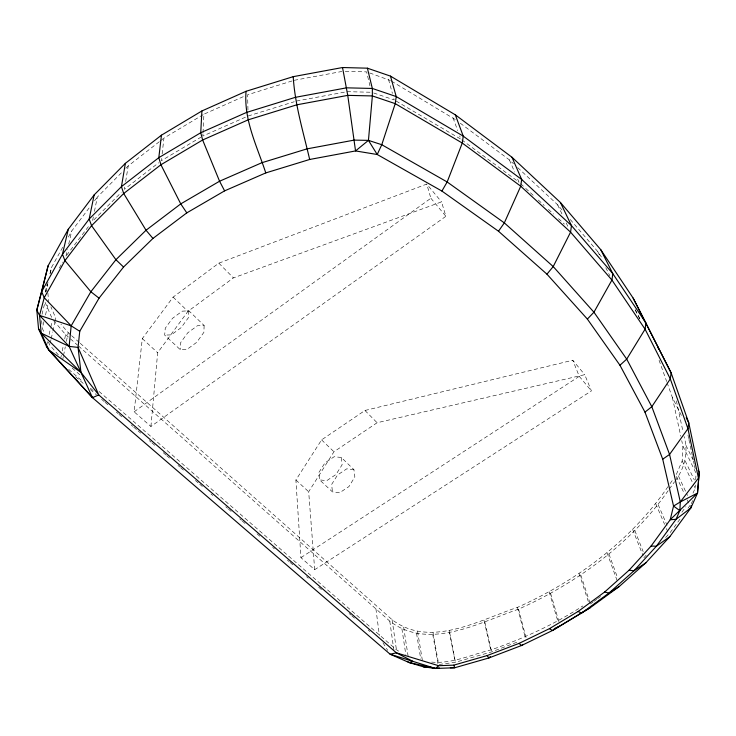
<?xml version="1.0" encoding="UTF-8"?>
<svg xmlns="http://www.w3.org/2000/svg" width="736" height="736" viewBox="0 0 736 736"><rect width="100%" height="100%" fill="white"/><g stroke="black" fill="none" stroke-linecap="round" stroke-linejoin="round"><path stroke-width="0.55" stroke-dasharray="3.68 2.76" d="M204.13 325.487L203.881 332.341L196.687 342.36L186.815 349.526L180.182 349.582L164.671 335.082L165.26 328.182L172.509 318.329L182.234 311.162L188.876 310.804L204.13 325.487L197.441 325.726L187.763 332.801L180.633 342.617L180.182 349.582M202.952 133.86L202.842 136.05L246.054 116.914M203.007 132.774L203.936 114.19L244.49 96.14M676.338 474.435L682.18 460.892L682.925 446.154L681.729 440.616M675.234 480.764C684.728 468.308 688.675 451.61 684.048 436.448M188.876 310.804L188.49 317.593L181.157 327.64L171.24 334.908L164.671 335.082M692.999 493.12L695.189 488.189L695.382 484.987M695.695 479.66L696.008 474.324M150.917 426.484L157.66 352.737L187.928 311.374L233.432 277.886L441.526 201.885L445.915 216.292L150.917 426.484L134.127 411.801L142.306 338.606L173.107 297.123L218.831 263.166L426.751 184.064L441.526 201.885M161.635 158.415L161.377 160.678L200.864 137.218M162.141 153.907L163.926 138.11L203.936 114.19M124.761 187.073L124.393 189.299L158.672 162.766M125.663 181.516L128.211 165.94L159.464 141.588M93.334 216.918L92.442 221.315L121.201 192.501M94.438 211.416L97.318 197.119L122.664 171.543M62.652 359.84L63.314 356.574M63.535 355.488L65.311 346.785M66.415 341.338L68.19 332.635L60.904 324.116M60.876 357.484L61.327 355.304M62.229 350.943L63.351 345.497M64.704 338.956L65.596 334.595L53.277 320.234M50.269 342.948L50.996 339.71M51.235 338.634L52.679 332.166M52.918 331.09L54.841 322.46M55.08 321.384L55.798 318.145L50.876 306.848M46.672 345.294L47.656 340.98M49.119 334.494L50.591 328.017M50.839 326.94L52.063 321.54M65.982 256.1L67.473 249.568M68.715 244.122L71.696 231.049L90.39 206.292M43.902 321.687L42.329 328.348L44.188 332.534M45.485 315.026L47.849 305.035M42.035 314.327L44.988 302.11L51.658 317.354M45.246 292.008L47.122 284.335L47.5 288.678M47.987 282.265L45.356 293.057L47.03 290.058M50.094 273.626L51.676 267.15L62.799 247.094M49.965 273.599L51.676 267.15M691.316 503.672L692.705 500.572M68.356 237.066L71.696 231.049M59.294 268.088L62.634 262.099M314.686 569.673L308.678 491.749L333.96 451.766L377.108 422.74L584.734 374.67L591.404 390.908L314.686 569.673L300.932 557.649L295.9 479.992L321.595 439.88L364.946 410.476L572.764 360.235L584.734 374.67M80.224 343.298L392.095 619.684C430.164 648.756 478.915 620.19 517.426 607.393C577.466 580.529 632.436 539.552 669.392 484.582M670.045 483.672L673.293 479.118M78.494 345.994L389.776 621.129C428.83 651.112 478.98 622.592 518.567 609.169C577.374 582.774 631.58 543.214 668.665 489.946M669.318 489.026L674.581 481.684M681.876 512.219L685.924 506.672M670.174 532.551L680.745 518.116M688.013 508.19L690.653 504.583M94.548 200.79L97.318 197.119M66.663 255.208L89.047 225.777M643.844 557.759L646.153 555.229M665.657 537.501L669.429 533.379M125.838 168.342L128.211 165.94M160.356 140.889L163.926 138.11M590.336 603.998L593.05 602.002M593.961 601.34L596.684 599.343M597.595 598.681L601.22 596.022M134.127 411.801L430.873 198.242L426.751 184.064M300.932 557.649L579.26 376.344L572.764 360.235M431.59 662.087C452.033 664.01 471.307 654.626 490.765 649.989C522.946 638.692 554.171 624.533 582.838 605.958M439.199 664.479L455.446 662.253L491.63 651.875L518.926 641.442M292.045 80.969L247.609 94.751L247.977 110.409M248.115 116.003L294.253 101.734M294.216 80.298L341.872 71.475M296.452 101.053L345.902 91.89M347.024 91.678L370.383 92.23M345.23 71.328L366.592 71.88L369.95 85.818M341.274 457.452L334.144 456.734L324.926 462.926L318.9 472.438L319.562 479.835L332.414 491.85L339.535 492.816L348.882 486.634L354.844 476.974L353.915 469.623L341.274 457.452L342.111 464.775L336.039 474.462L326.655 480.728L319.562 479.835M353.915 469.623L346.757 468.823L337.594 474.932L331.66 484.417L332.414 491.85M373.658 92.984L394.202 99.93L393.604 97.768M369.73 72.956L390.476 80.564M396.161 101.09L460.865 139.187L459.687 135.976M391.451 81.144L455.74 119.821M99.056 391.469L396.428 649.75L400.881 652.538M461.785 139.877L519 182.188L516.81 177.118M460.285 123.216L509.386 159.878L513.544 163.751M68.669 369.371L82.57 381.414M90.399 388.194L93.877 391.202M75.55 376.758L84.226 384.275M90.307 389.537L96.388 394.79M101.596 399.298L104.199 401.562M105.073 402.307L108.542 405.315M116.362 412.077L118.1 413.586M118.965 414.331L123.308 418.094M131.118 424.856L132.857 426.356M133.731 427.11L137.2 430.118M138.074 430.864L140.677 433.118M149.362 440.634L151.092 442.143M151.966 442.888L156.308 446.651M163.254 452.658L165.858 454.912M166.722 455.667L170.2 458.675M178.02 465.437L179.75 466.937M180.624 467.691L184.966 471.445M195.38 480.47L198.858 483.469M199.723 484.224L202.326 486.478M211.011 493.994L212.75 495.494M225.777 506.773L227.516 508.272M228.381 509.027L231.858 512.026M239.669 518.788L241.408 520.297M242.273 521.051L246.615 524.805M257.039 533.821L260.516 536.829M272.67 547.354L274.408 548.854M287.436 560.124L289.165 561.632M290.039 562.378L293.508 565.386M306.535 576.656L308.274 578.165M318.697 587.181L322.166 590.189M349.085 613.484L350.824 614.983M351.698 615.738L355.166 618.746M368.193 630.016L369.932 631.516M72.183 368.12L79.985 374.9M65.596 334.595L77.639 345.23M68.19 332.635L70.766 334.926M71.631 335.68L79.359 342.534M520.674 183.742L524.878 187.625M525.725 188.398L534.971 196.935M538.329 200.045L544.217 205.473M548.421 209.355L553.463 214.01M558.504 218.666L564.392 224.103M142.306 338.606L157.66 352.737M295.9 479.992L308.678 491.749M517.702 167.624L557.612 204.764L562.074 209.972M173.107 297.123L187.928 311.374M321.595 439.88L333.96 451.766M218.831 263.166L233.432 277.886M364.946 410.476L377.108 422.74M58.365 354.927L49.79 345.101L48.392 341.964M570.262 219.521L597.788 251.629L602.867 259.182M430.873 198.242L445.915 216.292M579.26 376.344L591.404 390.908M382.959 642.795L387.734 650.403M635.196 309.736L640.265 319.709M635.278 309.92L639.924 319.074M667.046 382.591L672.373 397.486L681.527 415.794M597.788 251.629L600.291 256.652M605.792 267.692L609.785 275.724M685.961 445.354L692.824 459.393M682.925 446.154L696.072 473.257M685.152 460.856L694.361 480.056M682.18 460.892L693.744 485.162M694.223 486.165L695.189 488.189M557.612 204.764L562.387 214.857M566.205 222.934L568.597 227.985M678.518 476.174L687.525 495.53M676.366 476.496L684.379 493.81M687.203 499.919L688.62 502.982M658.15 504.638L667.055 525.32M509.386 159.878L514.63 172.049M655.73 503.709L664.599 524.382M666.374 528.512L667.708 531.613M634.855 530.628L643.172 551.577M632.675 529.478L643.016 555.662M453.008 117.788L457.718 130.631M608.985 554.116L617.44 577.438M607.044 552.773L617.007 580.327M659.06 360.244L666.669 381.524M580.814 575.064L589.978 602.922M579.14 573.565L588.616 602.48M550.611 593.437L559.231 622.647M549.194 591.79L557.787 620.991M388.516 79.396L392.408 93.444M518.567 609.169L526.277 638.636M517.426 607.393L525.118 636.852M484.858 622.159L491.63 651.875M484.012 620.292L490.765 649.989M672.373 397.486L680.772 436.2M676.393 400.862L683.091 432.004M687.976 435.142L688.684 438.509M688.924 439.631L691.306 450.837M691.546 451.959L692.263 455.317M692.502 456.44L693.22 459.807M693.45 460.929L694.168 464.287M694.407 465.41L695.124 468.768M449.632 632.325L455.446 662.253M449.07 630.366L454.876 660.284M433.007 632.546L438.38 662.547M432.759 634.616L438.122 664.636M417.579 631.405L422.547 661.462M416.558 633.42L420.762 659.042M403.641 627.081L408.259 657.156M401.92 628.884L405.803 654.525M392.095 619.684L396.428 649.75M389.776 621.129L393.88 650.09M375.921 608.884L379.408 635.573M41.612 320.592L42.228 327.244M47.877 293.02L48.64 301.705"/><path stroke-width="1.1" d="M439.337 667.911L435.51 668.472L390.117 654.203L396.419 652.85L438.592 665.703L453.762 665.151L487.158 655.574L519.11 643.365L549.461 628.654L578.064 611.496L581.67 613.033L608.902 593.115L633.908 570.832L656.392 546.222L676.034 519.312L679.862 510.637L680.303 501.943L669.567 454.443L651.811 406.704L626.713 359.122L593.943 312.211L553.214 266.57L504.326 222.888L447.166 181.976L381.772 144.716L368.442 140.374L354.126 140.116L306.967 148.884L261.869 162.72L219.567 181.222L180.752 203.89L146.032 230.239L115.92 259.707L90.859 291.75L71.18 325.836L69.129 346.38L92.469 397.652L390.117 654.203L409.078 662.529L423.439 666.825L435.51 668.472L454.747 667.754L488.833 657.984L521.447 645.546L552.451 630.531L590.309 607.651L619.234 586.509L645.849 562.81L669.852 536.608L690.902 507.904L697.516 493.074L699.2 472.438L688.758 422.832L671.122 372.876L633.144 298.089L600.723 249.642L560.39 202.455L511.962 157.237L455.308 114.816L390.466 76.112L367.393 68.181L342.525 67.528L293.204 76.664L246.063 91.292L201.903 110.961L161.46 135.176L125.368 163.346L94.162 194.902L68.301 229.236L48.116 265.742L36.8 310.123L38.548 328.771L46.432 346.371L48.705 349.95L92.469 397.652L98.762 394.938L396.419 652.85L412.988 661.397L409.078 662.529L407.256 661.388M201.903 110.961L200.735 132.738L202.639 139.996L219.567 181.222L224.609 190.863L265.779 172.914L309.672 159.473L355.543 150.935L377.228 154.505L441.904 191.056L498.493 231.233L546.949 274.169L587.365 319.065L619.951 365.249L644.966 412.123L662.713 459.2L673.541 506.074L670.22 519.736L651.075 546.066L629.124 570.161L604.688 591.983L578.064 611.496M691.104 505.788L690.902 507.904L676.034 519.312L670.22 519.736L697.516 493.074L699.2 472.438L698.216 470.433M390.466 76.112L396.226 96.563L395.223 103.638L381.772 144.716L377.228 154.505L368.442 140.374L372.379 95.938L372.333 88.458L367.393 68.181M224.609 190.863L186.797 212.87L152.941 238.436L123.556 267.039L99.047 298.163L79.746 331.283L78.062 347.401L80.96 372.388L98.762 394.938L78.062 347.401L69.129 346.38L41.188 333.141L38.548 328.771M161.46 135.176L158.81 157.67L160.917 164.754L180.752 203.89L186.797 212.87M125.368 163.346L121.44 186.65L123.703 193.513L146.032 230.239L152.941 238.436M94.162 194.902L89.166 219.052L62.459 254.251L41.676 291.631L36.8 310.123L39.542 315.358L69.129 346.38M68.301 229.236L62.459 254.251L64.952 260.618L90.859 291.75L99.047 298.163M48.116 265.742L41.676 291.631L44.224 297.721L71.18 325.836L79.746 331.283M92.469 397.652L48.705 349.95L41.188 333.141L39.542 315.358L44.224 297.721L64.952 260.618L91.568 225.676L123.703 193.513L160.917 164.754L202.639 139.996L248.207 119.839L296.856 104.806L347.751 95.367L372.379 95.938L395.223 103.638L462.272 143.051L520.729 186.208L570.566 232.162L611.938 280.066L645.076 329.185L670.303 378.893L687.958 428.674L698.427 478.106L680.303 501.943L673.541 506.074L679.862 510.637M441.904 191.056L447.166 181.976L462.272 143.051L463.248 136.142L455.308 114.816M498.493 231.233L504.326 222.888L520.729 186.208L521.668 179.474L511.962 157.237M546.949 274.169L553.214 266.57L570.566 232.162L571.476 225.612L560.39 202.455M587.365 319.065L593.943 312.211L611.938 280.066L612.821 273.691L600.723 249.642M619.951 365.249L626.713 359.122L645.076 329.185L645.932 322.994L612.821 273.691L571.476 225.612L521.668 179.474L463.248 136.142L396.226 96.563L372.333 88.458L346.564 87.832L295.412 97.318L246.514 112.442L200.735 132.738L158.81 157.67L121.44 186.65L89.166 219.052L91.568 225.676L115.92 259.707L123.556 267.039M438.592 665.703L435.51 668.472L409.078 662.529M490.397 656.641L488.833 657.984L487.158 655.574M368.442 140.374L355.543 150.935L347.751 95.367L342.525 67.528M644.966 412.123L651.811 406.704L670.303 378.893L671.122 372.876L633.144 298.089M669.852 536.608L656.392 546.222L651.075 546.066M662.713 459.2L669.567 454.443L687.958 428.674L688.758 422.832L686.191 417.754M523.13 644.396L521.447 645.546L519.11 643.365M645.849 562.81L633.908 570.832L629.124 570.161M619.234 586.509L608.902 593.115L604.688 591.983M590.309 607.651L552.451 630.531L549.461 628.654M680.303 501.943L697.516 493.074M554.19 628.691L559.323 626.207M450.34 667.8L454.747 667.754L453.762 665.151M423.439 666.825L426.843 667.055M429.116 667.212L431.388 667.368M39.542 315.358L71.18 325.836M48.705 349.95L80.96 372.388L41.188 333.141M64.253 366.988L60.536 362.802M46.432 346.371L48.686 348.947M265.779 172.914C257.103 146.344 243.616 119.977 246.063 91.292M657.947 347.18L658.702 349.324M309.672 159.473C303.324 132.057 294.952 104.889 293.204 76.664"/></g></svg>
